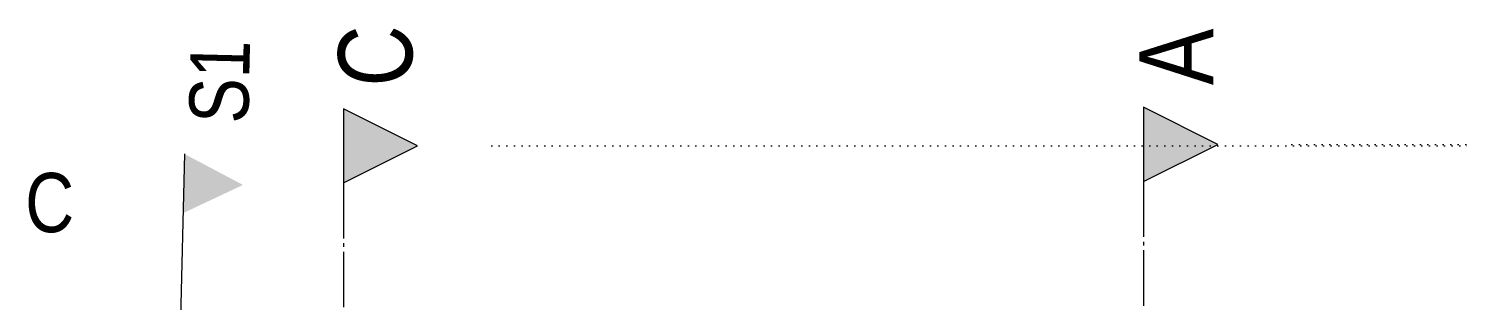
# Model space of a CAD drawing. Header units: centimetres. Extents: x -4990 to 114398, y -61489 to -12305.
# Drawn here: x 56315 to 57278, y -13644 to -13460 of the extents above; entities that cross this region are included whole.
import ezdxf

# ---------------------------------------------------------------- set-up
doc = ezdxf.new("R2010")
doc.units = ezdxf.units.CM
doc.header["$LTSCALE"] = 0.5
doc.linetypes.add('Mixte 15', pattern=[0.93, 0.75, -0.065, 0.05, -0.065])
doc.linetypes.add('Points 2', pattern=[0.1, 0, -0.1])
for name, color, linetype in [('1  Hachures', 7, 'CONTINUOUS'), ('6 Traits de Coupes', 7, 'CONTINUOUS'), ('8  TEXTES', 7, 'CONTINUOUS'), ('8 Text 2 Détails', 7, 'CONTINUOUS')]:
    doc.layers.add(name, color=color, linetype=linetype)
doc.styles.add('STYLE_GENERE_2', font='')
doc.styles.get('STYLE_GENERE_2').set_extended_font_data('Univers LT 57 Condensed')

# ---------------------------------------------------------------- blocks, each defined once
blk = doc.blocks.new('Plan de coupe_3_2', base_point=(8.1471, 25.664))
at = {"layer": '1  Hachures', "linetype": 'Continuous', "lineweight": 0, "true_color": 0x828282}
blk.add_hatch(color=8, dxfattribs=at).paths.add_polyline_path([(8.1471, 25.914), (8.1471, 25.414), (8.6471, 25.664)], flags=0)
at = {"layer": '6 Traits de Coupes', "color": 8, "linetype": 'Continuous', "lineweight": 0, "true_color": 0x828282}
for p, q in [((8.1471, 25.914), (8.1471, 25.414)), ((8.6471, 25.664), (8.1471, 25.914)), ((8.1471, 25.414), (8.6471, 25.664))]:
    blk.add_line(p, q, dxfattribs=at)
at = {"layer": '6 Traits de Coupes', "color": 142, "linetype": 'Points 2', "lineweight": 0, "true_color": 0x009de0}
blk.add_line((9.1471, 25.664), (28.8408, 25.664), dxfattribs=at)
at = {"layer": '6 Traits de Coupes', "color": 142, "linetype": 'Mixte 15', "lineweight": 0, "true_color": 0x009de0}
blk.add_line((8.1471, 25.414), (8.1471, 11.9878), dxfattribs=at)
at = {"layer": '6 Traits de Coupes', "color": 8, "linetype": 'Continuous', "lineweight": 0, "true_color": 0x828282, "insert": (8.6185, 26.064), "char_height": 0.5, "attachment_point": 7, "rotation": 90, "style": 'STYLE_GENERE_2'}
blk.add_mtext('{A}', dxfattribs=at)
blk = doc.blocks.new('Plan de coupe_5_2', base_point=(2.7515, 25.6543))
at = {"layer": '1  Hachures', "linetype": 'Continuous', "lineweight": 0, "true_color": 0x828282}
blk.add_hatch(color=8, dxfattribs=at).paths.add_polyline_path([(2.7515, 25.9043), (2.7515, 25.4043), (3.2515, 25.6543)], flags=0)
at = {"layer": '6 Traits de Coupes', "color": 8, "linetype": 'Continuous', "lineweight": 0, "true_color": 0x828282}
for p, q in [((2.7515, 25.9043), (2.7515, 25.4043)), ((3.2515, 25.6543), (2.7515, 25.9043)), ((2.7515, 25.4043), (3.2515, 25.6543))]:
    blk.add_line(p, q, dxfattribs=at)
at = {"layer": '6 Traits de Coupes', "color": 142, "linetype": 'Points 2', "lineweight": 0, "true_color": 0x009de0}
blk.add_line((3.7515, 25.6543), (32.6671, 25.6543), dxfattribs=at)
at = {"layer": '6 Traits de Coupes', "color": 142, "linetype": 'Mixte 15', "lineweight": 0, "true_color": 0x009de0}
blk.add_line((2.7515, 25.4043), (2.7515, 11.9759), dxfattribs=at)
at = {"layer": '6 Traits de Coupes', "color": 8, "linetype": 'Continuous', "lineweight": 0, "true_color": 0x828282, "insert": (3.2229, 26.0543), "char_height": 0.5, "attachment_point": 7, "rotation": 90, "style": 'STYLE_GENERE_2'}
blk.add_mtext('{C}', dxfattribs=at)

msp = doc.modelspace()

# ---------------------------------------------------------------- hatches: boundary and pattern name
at = {"layer": '1  Hachures', "linetype": 'Continuous', "lineweight": 0, "true_color": 0x009de0}
msp.add_hatch(color=142, dxfattribs=at).paths.add_polyline_path([(56418.678, -13584.897), (56459.128, -13565.808), (56419.607, -13544.861)], flags=0)

# ---------------------------------------------------------------- linework, layer by layer
at = {"layer": '8 Text 2 Détails', "color": 142, "linetype": 'Continuous', "lineweight": 0, "true_color": 0x009de0}
msp.add_line((56419.607, -13544.861), (56405.65, -14145.911), dxfattribs=at)

# ---------------------------------------------------------------- block references
at = {"layer": '6 Traits de Coupes', "color": 142, "lineweight": 0, "true_color": 0x009de0, "xscale": 100, "yscale": 100, "zscale": 100}
for name, p in [('Plan de coupe_5_2', (56526.9, -13539.38)), ('Plan de coupe_3_2', (57066.456, -13538.416))]:
    msp.add_blockref(name, p, dxfattribs=at)

# ---------------------------------------------------------------- texts
at = {"layer": '8  TEXTES', "linetype": 'Continuous', "insert": (56312.237, -13577.998), "char_height": 40, "attachment_point": 4, "style": 'STYLE_GENERE_2'}
msp.add_mtext('{C}', dxfattribs=at)
at = {"layer": '8 Text 2 Détails', "color": 142, "linetype": 'Continuous', "lineweight": 0, "true_color": 0x009de0, "insert": (56443.602, -13496.133), "char_height": 40, "attachment_point": 5, "rotation": 88.669729, "style": 'STYLE_GENERE_2'}
msp.add_mtext('{S1}', dxfattribs=at)

doc.saveas('drawing.dxf')
